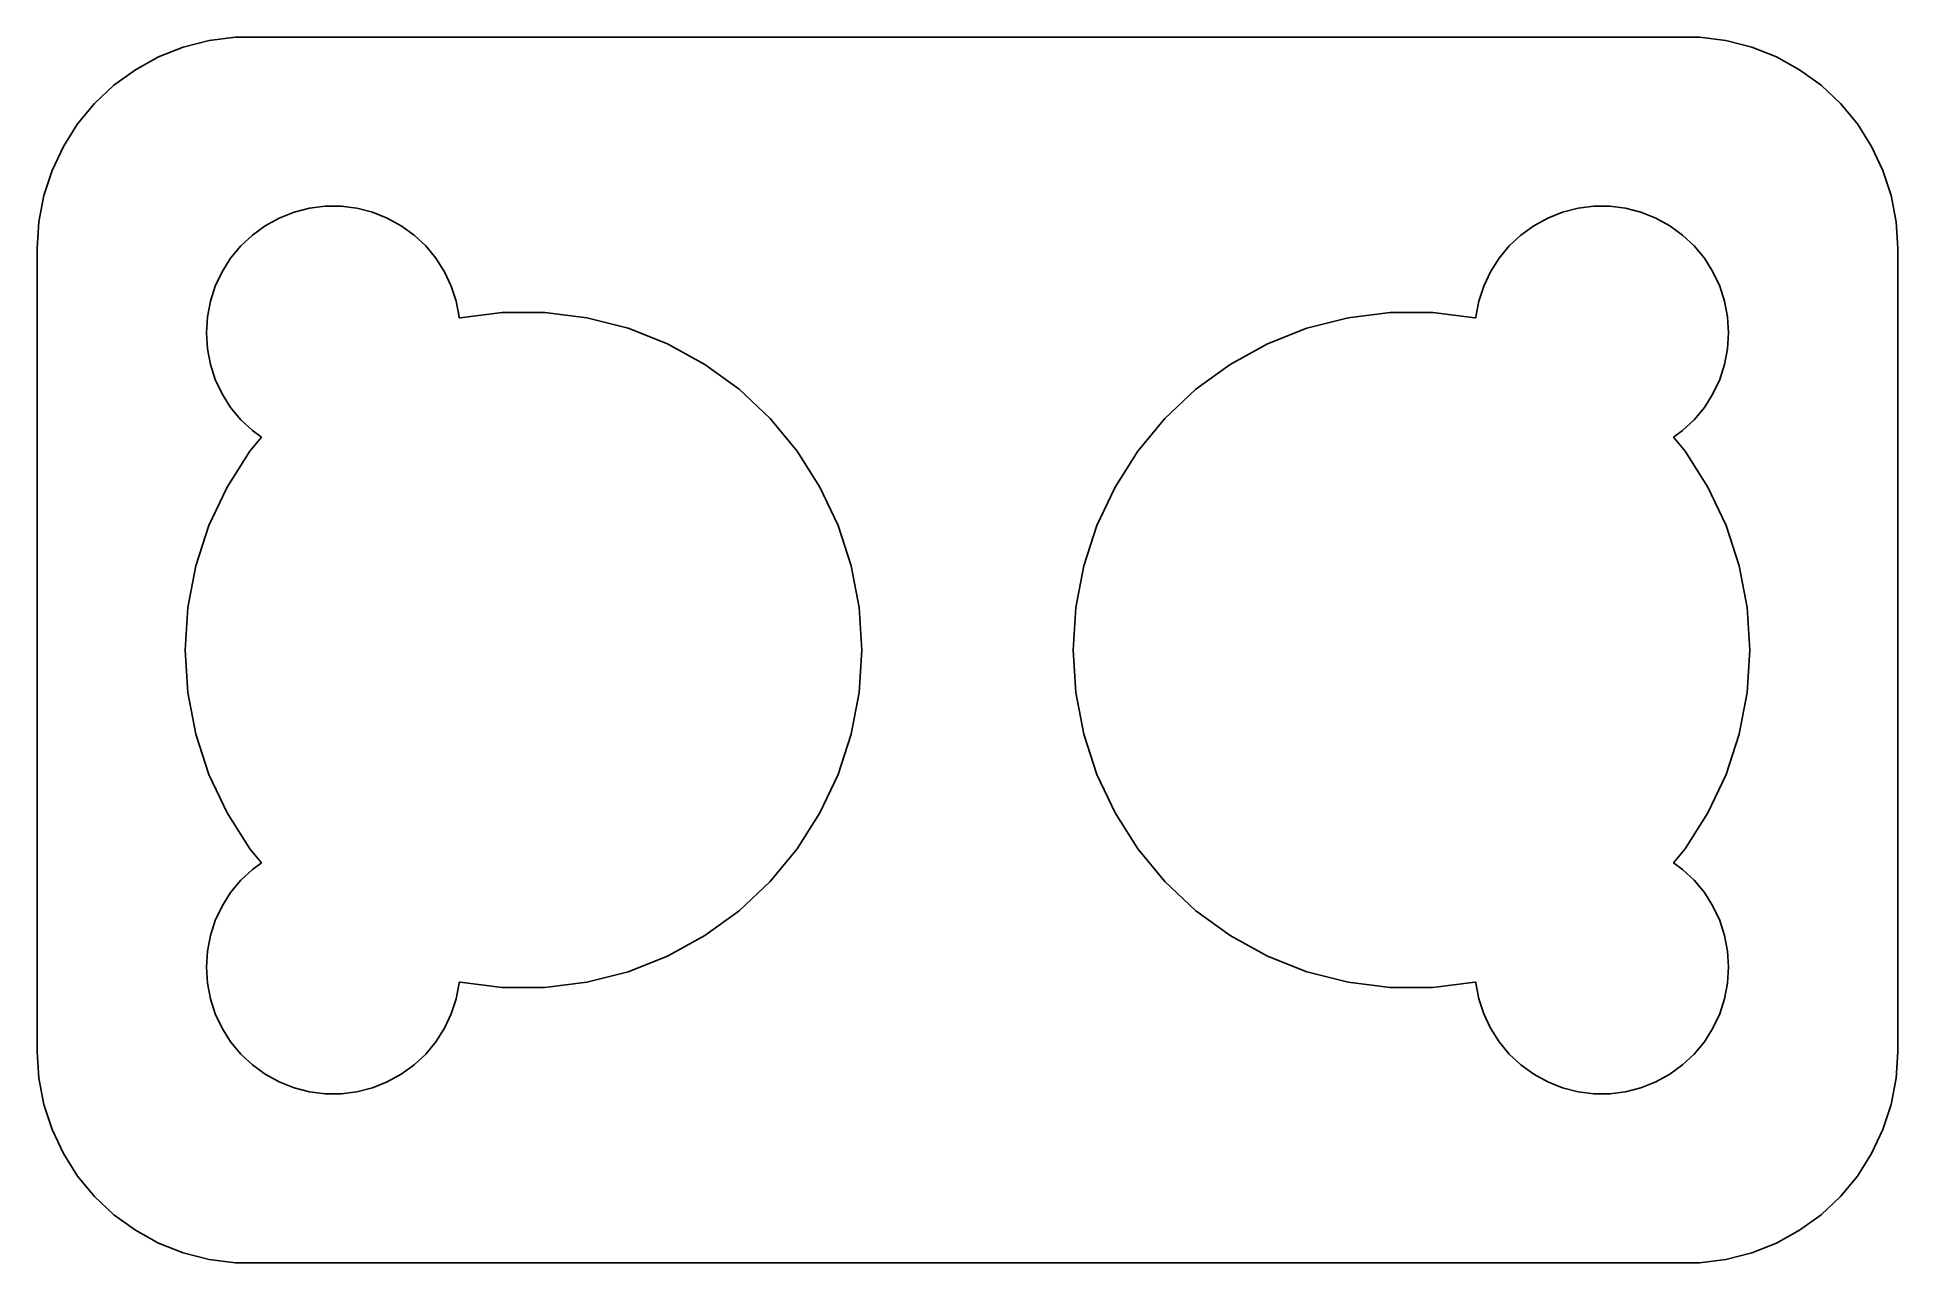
# Model space of a CAD drawing. Header units: metres. Extents: x -22 to 22, y 24.5 to 53.5.
import ezdxf

# ---------------------------------------------------------------- set-up
doc = ezdxf.new("R2010")
doc.units = ezdxf.units.M

msp = doc.modelspace()

# ---------------------------------------------------------------- linework, layer by layer
for p, q in [((-18.5451, 53.2553), (-19.1289, 53.0241)), ((-17.9369, 53.4114), (-18.5451, 53.2553)), ((-17.3139, 53.4901), (-17.9369, 53.4114)), ((17.3139, 53.4901), (-17.3139, 53.4901)), ((17.9369, 53.4114), (17.3139, 53.4901)), ((18.5451, 53.2553), (17.9369, 53.4114)), ((19.1289, 53.0241), (18.5451, 53.2553)), ((-19.1289, 53.0241), (-19.6791, 52.7216)), ((19.6791, 52.7216), (19.1289, 53.0241)), ((-19.6791, 52.7216), (-20.1871, 52.3526)), ((20.1871, 52.3526), (19.6791, 52.7216)), ((-20.6448, 51.9227), (-21.0451, 51.4389)), ((-20.1871, 52.3526), (-20.6448, 51.9227)), ((20.6448, 51.9227), (20.1871, 52.3526)), ((21.0451, 51.4389), (20.6448, 51.9227)), ((-21.0451, 51.4389), (-21.3815, 50.9088)), ((21.3815, 50.9088), (21.0451, 51.4389)), ((-21.3815, 50.9088), (-21.6489, 50.3406)), ((21.6489, 50.3406), (21.3815, 50.9088)), ((-21.6489, 50.3406), (-21.8429, 49.7434)), ((21.8429, 49.7434), (21.6489, 50.3406)), ((-21.8429, 49.7434), (-21.9606, 49.1267)), ((21.9606, 49.1267), (21.8429, 49.7434)), ((-16.2773, 49.2145), (-15.927, 49.3532)), ((-15.927, 49.3532), (-15.5621, 49.4469)), ((-15.5621, 49.4469), (-15.1884, 49.4941)), ((-15.1884, 49.4941), (-14.8116, 49.4941)), ((-14.8116, 49.4941), (-14.4379, 49.4469)), ((-14.4379, 49.4469), (-14.0729, 49.3532)), ((-14.0729, 49.3532), (-13.7227, 49.2145)), ((13.7227, 49.2145), (14.0729, 49.3532)), ((14.0729, 49.3532), (14.4379, 49.4469)), ((14.4379, 49.4469), (14.8116, 49.4941)), ((14.8116, 49.4941), (15.1884, 49.4941)), ((15.1884, 49.4941), (15.5621, 49.4469)), ((15.5621, 49.4469), (15.927, 49.3532)), ((15.927, 49.3532), (16.2773, 49.2145)), ((-21.9606, 49.1267), (-22, 48.5)), ((-16.9123, 48.8115), (-16.6075, 49.033)), ((-16.6075, 49.033), (-16.2773, 49.2145)), ((-13.7227, 49.2145), (-13.3925, 49.033)), ((-13.3925, 49.033), (-13.0877, 48.8115)), ((13.0877, 48.8115), (13.3925, 49.033)), ((13.3925, 49.033), (13.7227, 49.2145)), ((16.2773, 49.2145), (16.6075, 49.033)), ((16.6075, 49.033), (16.9123, 48.8115)), ((22, 48.5), (21.9606, 49.1267)), ((-22, 48.5), (-22, 29.5)), ((-17.427, 48.2634), (-17.1869, 48.5536)), ((-17.1869, 48.5536), (-16.9123, 48.8115)), ((-13.0877, 48.8115), (-12.8131, 48.5536)), ((-12.8131, 48.5536), (-12.5729, 48.2634)), ((12.5729, 48.2634), (12.8131, 48.5536)), ((12.8131, 48.5536), (13.0877, 48.8115)), ((16.9123, 48.8115), (17.1869, 48.5536)), ((17.1869, 48.5536), (17.427, 48.2634)), ((22, 29.5), (22, 48.5)), ((-17.6289, 47.9453), (-17.427, 48.2634)), ((-12.5729, 48.2634), (-12.3711, 47.9453)), ((12.3711, 47.9453), (12.5729, 48.2634)), ((17.427, 48.2634), (17.6289, 47.9453)), ((-17.9057, 47.2461), (-17.7893, 47.6044)), ((-17.7893, 47.6044), (-17.6289, 47.9453)), ((-12.3711, 47.9453), (-12.2107, 47.6044)), ((-12.2107, 47.6044), (-12.0942, 47.2461)), ((12.0942, 47.2461), (12.2107, 47.6044)), ((12.2107, 47.6044), (12.3711, 47.9453)), ((17.6289, 47.9453), (17.7893, 47.6044)), ((17.7893, 47.6044), (17.9057, 47.2461)), ((-17.9763, 46.876), (-17.9057, 47.2461)), ((-12.0942, 47.2461), (-12.0237, 46.876)), ((12.0237, 46.876), (12.0942, 47.2461)), ((17.9057, 47.2461), (17.9763, 46.876)), ((-18, 46.5), (-17.9763, 46.876)), ((-12.0237, 46.876), (-12.0222, 46.8524)), ((-12.0222, 46.8524), (-11.999, 46.8583)), ((-11.999, 46.8583), (-11.0023, 46.9842)), ((-11.0023, 46.9842), (-9.99767, 46.9842)), ((-9.99767, 46.9842), (-9.00095, 46.8583)), ((-9.00095, 46.8583), (-8.02786, 46.6084)), ((8.02786, 46.6084), (9.00095, 46.8583)), ((9.00095, 46.8583), (9.99767, 46.9842)), ((9.99767, 46.9842), (11.0023, 46.9842)), ((11.0023, 46.9842), (11.999, 46.8583)), ((11.999, 46.8583), (12.0222, 46.8524)), ((12.0222, 46.8524), (12.0237, 46.876)), ((17.9763, 46.876), (18, 46.5)), ((-17.9763, 46.124), (-18, 46.5)), ((-8.02786, 46.6084), (-7.09377, 46.2386)), ((-7.09377, 46.2386), (-6.21338, 45.7546)), ((6.21338, 45.7546), (7.09377, 46.2386)), ((7.09377, 46.2386), (8.02786, 46.6084)), ((18, 46.5), (17.9763, 46.124)), ((-17.9057, 45.7539), (-17.9763, 46.124)), ((17.9763, 46.124), (17.9057, 45.7539)), ((-17.7893, 45.3956), (-17.9057, 45.7539)), ((-17.6289, 45.0547), (-17.7893, 45.3956)), ((-6.21338, 45.7546), (-5.4006, 45.1641)), ((5.4006, 45.1641), (6.21338, 45.7546)), ((17.7893, 45.3956), (17.6289, 45.0547)), ((17.9057, 45.7539), (17.7893, 45.3956)), ((-17.427, 44.7366), (-17.6289, 45.0547)), ((-5.4006, 45.1641), (-4.66824, 44.4764)), ((4.66824, 44.4764), (5.4006, 45.1641)), ((17.6289, 45.0547), (17.427, 44.7366)), ((-17.1869, 44.4464), (-17.427, 44.7366)), ((-16.9123, 44.1884), (-17.1869, 44.4464)), ((-4.66824, 44.4764), (-4.02786, 43.7023)), ((4.02786, 43.7023), (4.66824, 44.4764)), ((17.1869, 44.4464), (16.9123, 44.1884)), ((17.427, 44.7366), (17.1869, 44.4464)), ((-16.9721, 43.7023), (-16.6984, 44.0331)), ((-16.6984, 44.0331), (-16.9123, 44.1884)), ((16.9123, 44.1884), (16.6984, 44.0331)), ((16.6984, 44.0331), (16.9721, 43.7023)), ((-17.5105, 42.854), (-16.9721, 43.7023)), ((-4.02786, 43.7023), (-3.48953, 42.854)), ((3.48953, 42.854), (4.02786, 43.7023)), ((16.9721, 43.7023), (17.5105, 42.854)), ((-17.9382, 41.945), (-17.5105, 42.854)), ((-3.48953, 42.854), (-3.06178, 41.945)), ((3.06178, 41.945), (3.48953, 42.854)), ((17.5105, 42.854), (17.9382, 41.945)), ((-18.2487, 40.9895), (-17.9382, 41.945)), ((-3.06178, 41.945), (-2.75133, 40.9895)), ((2.75133, 40.9895), (3.06178, 41.945)), ((17.9382, 41.945), (18.2487, 40.9895)), ((-18.4369, 40.0027), (-18.2487, 40.9895)), ((-2.75133, 40.9895), (-2.56308, 40.0027)), ((2.56308, 40.0027), (2.75133, 40.9895)), ((18.2487, 40.9895), (18.4369, 40.0027)), ((-18.5, 39), (-18.4369, 40.0027)), ((-2.56308, 40.0027), (-2.5, 39)), ((2.5, 39), (2.56308, 40.0027)), ((18.4369, 40.0027), (18.5, 39)), ((-18.4369, 37.9973), (-18.5, 39)), ((-2.5, 39), (-2.56308, 37.9973)), ((2.56308, 37.9973), (2.5, 39)), ((18.5, 39), (18.4369, 37.9973)), ((-18.2487, 37.0105), (-18.4369, 37.9973)), ((-2.56308, 37.9973), (-2.75133, 37.0105)), ((2.75133, 37.0105), (2.56308, 37.9973)), ((18.4369, 37.9973), (18.2487, 37.0105)), ((-17.9382, 36.055), (-18.2487, 37.0105)), ((-2.75133, 37.0105), (-3.06178, 36.055)), ((3.06178, 36.055), (2.75133, 37.0105)), ((18.2487, 37.0105), (17.9382, 36.055)), ((-17.5105, 35.146), (-17.9382, 36.055)), ((-3.06178, 36.055), (-3.48953, 35.146)), ((3.48953, 35.146), (3.06178, 36.055)), ((17.9382, 36.055), (17.5105, 35.146)), ((-16.9721, 34.2977), (-17.5105, 35.146)), ((-3.48953, 35.146), (-4.02786, 34.2977)), ((4.02786, 34.2977), (3.48953, 35.146)), ((17.5105, 35.146), (16.9721, 34.2977)), ((-16.6984, 33.9669), (-16.9721, 34.2977)), ((-16.9123, 33.8116), (-16.6984, 33.9669)), ((-4.02786, 34.2977), (-4.66824, 33.5236)), ((4.66824, 33.5236), (4.02786, 34.2977)), ((16.9721, 34.2977), (16.6984, 33.9669)), ((16.6984, 33.9669), (16.9123, 33.8116)), ((-17.427, 33.2634), (-17.1869, 33.5536)), ((-17.1869, 33.5536), (-16.9123, 33.8116)), ((-4.66824, 33.5236), (-5.4006, 32.8359)), ((5.4006, 32.8359), (4.66824, 33.5236)), ((16.9123, 33.8116), (17.1869, 33.5536)), ((17.1869, 33.5536), (17.427, 33.2634)), ((-17.6289, 32.9453), (-17.427, 33.2634)), ((17.427, 33.2634), (17.6289, 32.9453)), ((-17.9057, 32.2461), (-17.7893, 32.6044)), ((-17.7893, 32.6044), (-17.6289, 32.9453)), ((-5.4006, 32.8359), (-6.21338, 32.2454)), ((6.21338, 32.2454), (5.4006, 32.8359)), ((17.6289, 32.9453), (17.7893, 32.6044)), ((17.7893, 32.6044), (17.9057, 32.2461)), ((-17.9763, 31.876), (-17.9057, 32.2461)), ((-6.21338, 32.2454), (-7.09377, 31.7614)), ((7.09377, 31.7614), (6.21338, 32.2454)), ((17.9057, 32.2461), (17.9763, 31.876)), ((-18, 31.5), (-17.9763, 31.876)), ((-7.09377, 31.7614), (-8.02786, 31.3916)), ((8.02786, 31.3916), (7.09377, 31.7614)), ((17.9763, 31.876), (18, 31.5)), ((-17.9763, 31.124), (-18, 31.5)), ((-8.02786, 31.3916), (-9.00095, 31.1417)), ((9.00095, 31.1417), (8.02786, 31.3916)), ((18, 31.5), (17.9763, 31.124)), ((-17.9057, 30.7539), (-17.9763, 31.124)), ((-12.0237, 31.124), (-12.0942, 30.7539)), ((-12.0222, 31.1476), (-12.0237, 31.124)), ((-11.999, 31.1417), (-12.0222, 31.1476)), ((-11.0023, 31.0158), (-11.999, 31.1417)), ((-9.99767, 31.0158), (-11.0023, 31.0158)), ((-9.00095, 31.1417), (-9.99767, 31.0158)), ((9.99767, 31.0158), (9.00095, 31.1417)), ((11.0023, 31.0158), (9.99767, 31.0158)), ((11.999, 31.1417), (11.0023, 31.0158)), ((12.0222, 31.1476), (11.999, 31.1417)), ((12.0237, 31.124), (12.0222, 31.1476)), ((12.0942, 30.7539), (12.0237, 31.124)), ((17.9763, 31.124), (17.9057, 30.7539)), ((-17.7893, 30.3956), (-17.9057, 30.7539)), ((-17.6289, 30.0547), (-17.7893, 30.3956)), ((-12.2107, 30.3956), (-12.3711, 30.0547)), ((-12.0942, 30.7539), (-12.2107, 30.3956)), ((12.2107, 30.3956), (12.0942, 30.7539)), ((12.3711, 30.0547), (12.2107, 30.3956)), ((17.7893, 30.3956), (17.6289, 30.0547)), ((17.9057, 30.7539), (17.7893, 30.3956)), ((-17.427, 29.7366), (-17.6289, 30.0547)), ((-12.3711, 30.0547), (-12.5729, 29.7366)), ((12.5729, 29.7366), (12.3711, 30.0547)), ((17.6289, 30.0547), (17.427, 29.7366)), ((-22, 29.5), (-21.9606, 28.8733)), ((-17.1869, 29.4464), (-17.427, 29.7366)), ((-12.5729, 29.7366), (-12.8131, 29.4464)), ((12.8131, 29.4464), (12.5729, 29.7366)), ((17.427, 29.7366), (17.1869, 29.4464)), ((21.9606, 28.8733), (22, 29.5)), ((-16.9123, 29.1885), (-17.1869, 29.4464)), ((-16.6075, 28.967), (-16.9123, 29.1885)), ((-13.0877, 29.1885), (-13.3925, 28.967)), ((-12.8131, 29.4464), (-13.0877, 29.1885)), ((13.0877, 29.1885), (12.8131, 29.4464)), ((13.3925, 28.967), (13.0877, 29.1885)), ((16.9123, 29.1885), (16.6075, 28.967)), ((17.1869, 29.4464), (16.9123, 29.1885)), ((-21.9606, 28.8733), (-21.8429, 28.2566)), ((-16.2773, 28.7855), (-16.6075, 28.967)), ((-15.927, 28.6468), (-16.2773, 28.7855)), ((-15.5621, 28.5531), (-15.927, 28.6468)), ((-14.0729, 28.6468), (-14.4379, 28.5531)), ((-13.7227, 28.7855), (-14.0729, 28.6468)), ((-13.3925, 28.967), (-13.7227, 28.7855)), ((13.7227, 28.7855), (13.3925, 28.967)), ((14.0729, 28.6468), (13.7227, 28.7855)), ((14.4379, 28.5531), (14.0729, 28.6468)), ((15.927, 28.6468), (15.5621, 28.5531)), ((16.2773, 28.7855), (15.927, 28.6468)), ((16.6075, 28.967), (16.2773, 28.7855)), ((21.8429, 28.2566), (21.9606, 28.8733)), ((-21.8429, 28.2566), (-21.6489, 27.6594)), ((-15.1884, 28.5059), (-15.5621, 28.5531)), ((-14.8116, 28.5059), (-15.1884, 28.5059)), ((-14.4379, 28.5531), (-14.8116, 28.5059)), ((14.8116, 28.5059), (14.4379, 28.5531)), ((15.1884, 28.5059), (14.8116, 28.5059)), ((15.5621, 28.5531), (15.1884, 28.5059)), ((21.6489, 27.6594), (21.8429, 28.2566)), ((-21.6489, 27.6594), (-21.3815, 27.0912)), ((21.3815, 27.0912), (21.6489, 27.6594)), ((-21.3815, 27.0912), (-21.0451, 26.5611)), ((21.0451, 26.5611), (21.3815, 27.0912)), ((-21.0451, 26.5611), (-20.6448, 26.0773)), ((20.6448, 26.0773), (21.0451, 26.5611)), ((-20.6448, 26.0773), (-20.1871, 25.6474)), ((20.1871, 25.6474), (20.6448, 26.0773)), ((-20.1871, 25.6474), (-19.6791, 25.2784)), ((19.6791, 25.2784), (20.1871, 25.6474)), ((-19.6791, 25.2784), (-19.1289, 24.9759)), ((19.1289, 24.9759), (19.6791, 25.2784)), ((-19.1289, 24.9759), (-18.5451, 24.7447)), ((-18.5451, 24.7447), (-17.9369, 24.5886)), ((17.9369, 24.5886), (18.5451, 24.7447)), ((18.5451, 24.7447), (19.1289, 24.9759)), ((-17.9369, 24.5886), (-17.3139, 24.5099)), ((-17.3139, 24.5099), (17.3139, 24.5099)), ((17.3139, 24.5099), (17.9369, 24.5886))]:
    msp.add_line(p, q)

doc.saveas('drawing.dxf')
